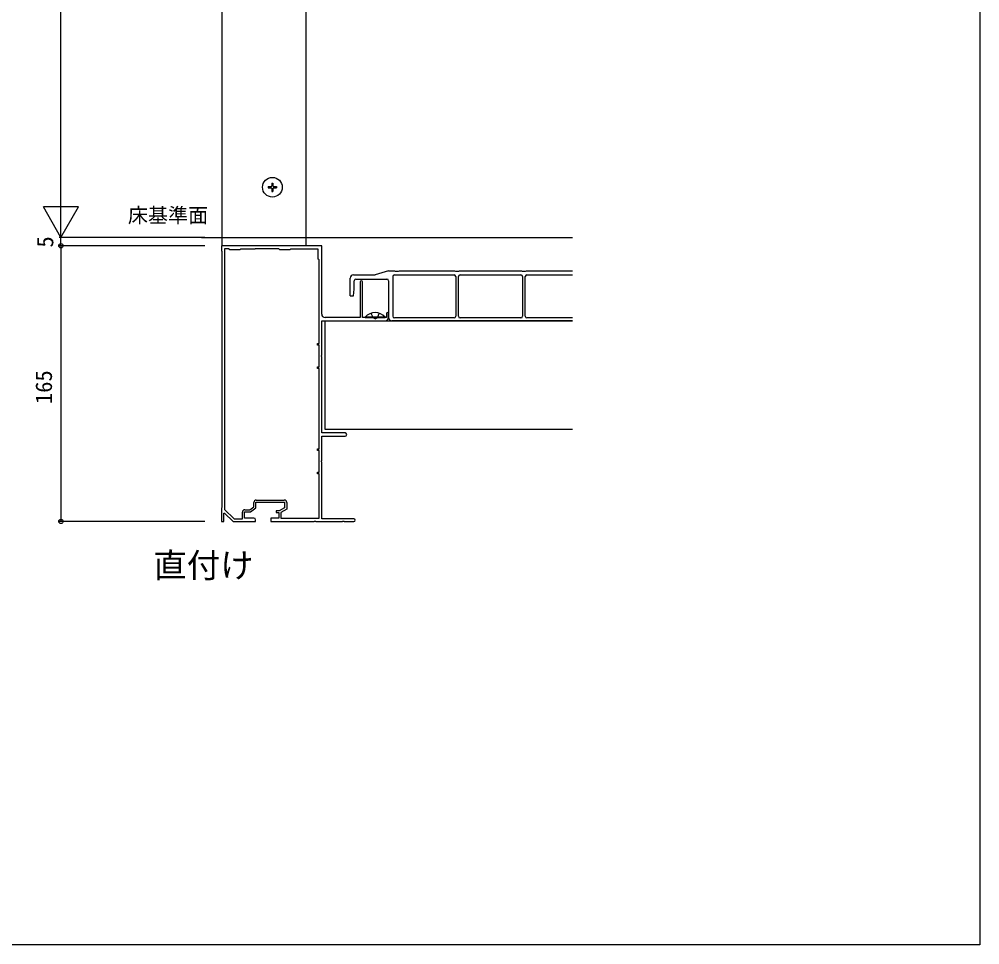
# Model space of a CAD drawing. Units: millimetres, scale not verified. Extents: x -990 to 990, y -1600 to 1602.
# Drawn here: x 415 to 990, y -1600 to -1046 of the extents above; entities that cross this region are included whole.
import ezdxf
from ezdxf.enums import TextEntityAlignment as Align

# ---------------------------------------------------------------- set-up
doc = ezdxf.new("R2010")
doc.units = ezdxf.units.MM
doc.header["$LTSCALE"] = 8
for name, color, linetype in [('0-1_USER1', 3, 'Continuous'), ('0-2_YKK_11', 7, 'Continuous'), ('0-3_YKK_12', 2, 'Continuous'), ('0-4_YKK_13', 4, 'Continuous'), ('0-5_YKK_D', 6, 'Continuous'), ('0-6_YKK_ZWAK', 7, 'Continuous')]:
    doc.layers.add(name, color=color, linetype=linetype)
doc.styles.add('ＭＳ ゴシック', font='')
doc.styles.get('ＭＳ ゴシック').set_extended_font_data('MS Gothic')

msp = doc.modelspace()

# ---------------------------------------------------------------- linework, layer by layer
at = {"layer": '0-2_YKK_11'}
for p, q in [((538.112, -1183.487), (538.112, -1339.56)), ((636.212, -1224.687), (636.212, -1222.287)), ((557.112, -1333.887), (573.812, -1333.887))]:
    msp.add_line(p, q, dxfattribs=at)
for points in [[(596.212, -1222.687), (596.212, -1181.687), (574.671, -1181.687), (574.487, -1181.807), (573.937, -1181.807), (573.754, -1181.687), (553.671, -1181.687), (553.487, -1181.807), (552.937, -1181.807), (552.754, -1181.687), (544.671, -1181.687), (544.487, -1181.807), (543.937, -1181.807), (543.754, -1181.687), (536.212, -1181.687), (536.212, -1184.687), (536.512, -1184.987)], [(538.112, -1183.487), (538.112, -1339.56), (543.827, -1345.187), (548.812, -1345.187), (548.812, -1341.187)], [(575.312, -1335.387), (575.312, -1339.242), (571.812, -1341.242), (571.812, -1344.687), (594.712, -1344.687), (594.712, -1318.187), (593.712, -1318.187), (593.712, -1317.187), (594.712, -1317.187), (594.712, -1304.187), (593.712, -1304.187), (593.712, -1303.187), (594.712, -1303.187), (594.712, -1255.187), (593.712, -1255.187), (593.712, -1254.187), (594.712, -1254.187), (594.712, -1241.187), (593.712, -1241.187), (593.712, -1240.187), (594.712, -1240.187), (594.712, -1190.187), (594.212, -1189.687), (594.212, -1183.687), (577.712, -1183.687), (577.212, -1184.187), (571.212, -1184.187), (570.512, -1183.487), (556.412, -1183.487), (556.212, -1183.687), (547.712, -1183.687), (547.212, -1184.187), (541.212, -1184.187), (540.512, -1183.487), (538.112, -1183.487)], [(536.512, -1184.987), (536.512, -1338.387), (536.212, -1338.687), (536.212, -1346.687), (537.712, -1346.687), (537.712, -1341.788), (538.081, -1341.634), (543.212, -1346.687), (556.712, -1346.687), (556.712, -1345.687)], [(619.212, -1203.387), (619.212, -1224.687), (598.212, -1224.687)], [(635.012, -1222.287), (635.012, -1224.687), (628.671, -1224.687), (628.487, -1224.807), (627.937, -1224.807), (627.754, -1224.687), (620.612, -1224.687), (620.612, -1203.387)], [(610.212, -1293.687), (596.212, -1293.687), (596.212, -1248.146), (596.092, -1247.962), (596.092, -1247.412), (596.212, -1247.229), (596.212, -1226.687), (634.212, -1226.687)], [(615.412, -1345.087), (596.212, -1345.087), (596.212, -1311.146), (596.092, -1310.962), (596.092, -1310.412), (596.212, -1310.229), (596.212, -1295.687), (610.212, -1295.687)], [(555.712, -1344.687), (550.112, -1344.687), (550.112, -1340.987), (553.612, -1340.987), (556.912, -1338.487), (556.912, -1335.187), (574.012, -1335.187), (574.012, -1338.487), (570.687, -1340.387), (569.012, -1340.387), (569.012, -1341.287), (570.512, -1341.287), (570.512, -1344.687), (565.712, -1344.687), (565.712, -1346.687), (591.754, -1346.687), (591.937, -1346.567), (592.487, -1346.567), (592.671, -1346.687), (608.754, -1346.687), (608.937, -1346.567), (609.487, -1346.567), (609.671, -1346.687), (615.412, -1346.687)], [(550.312, -1339.687), (553.175, -1339.687), (555.612, -1337.841), (555.612, -1335.387)]]:
    msp.add_lwpolyline(points, dxfattribs=at)
for centre, radius, start, end in [((619.912, -1203.387), 0.7, 90.00001, 179.99999), ((619.912, -1203.387), 0.7, 0.00001, 89.99999), ((598.212, -1222.687), 2, 180.00001, 269.99999), ((635.612, -1222.287), 0.6, 90.00001, 179.99999), ((635.612, -1222.287), 0.6, 0.00001, 89.99999), ((634.212, -1224.687), 2, 270.00001, 359.99999), ((610.212, -1294.687), 1, 0.00001, 89.99999), ((610.212, -1294.687), 1, 270.00001, 359.99999), ((557.112, -1335.387), 1.5, 90.00001, 179.99999), ((573.812, -1335.387), 1.5, 0.00001, 89.99999), ((550.312, -1341.187), 1.5, 90.00001, 179.99999), ((555.712, -1345.687), 1, 0.00001, 89.99999), ((615.412, -1345.887), 0.8, 0.00001, 89.99999), ((615.412, -1345.887), 0.8, 270.00001, 359.99999)]:
    msp.add_arc(centre, radius, start, end, dxfattribs=at)
at = {"layer": '0-3_YKK_12'}
for p, q in [((524.406, -1176.687), (746.212, -1176.687)), ((598.212, -1226.687), (746.212, -1226.687))]:
    msp.add_line(p, q, dxfattribs=at)
for points in [[(577.462, -649.687), (586.712, -649.687), (586.712, -1181.687), (536.712, -1181.687), (536.712, -649.687)], [(746.212, -1291.687), (598.212, -1291.687), (598.212, -1226.687)]]:
    msp.add_lwpolyline(points, dxfattribs=at)
at = {"layer": '0-4_YKK_13'}
for p, q in [((564.212, -1146.337), (564.212, -1147.037)), ((564.212, -1146.337), (565.862, -1146.337)), ((564.212, -1147.037), (565.862, -1147.037)), ((566.362, -1144.187), (567.062, -1144.187)), ((566.362, -1144.187), (566.362, -1145.837)), ((566.362, -1147.537), (566.362, -1149.187)), ((566.362, -1149.187), (567.062, -1149.187)), ((567.062, -1144.187), (567.062, -1145.837)), ((567.062, -1147.537), (567.062, -1149.187)), ((567.562, -1146.337), (569.212, -1146.337)), ((567.562, -1147.037), (569.212, -1147.037)), ((569.212, -1146.337), (569.212, -1147.037)), ((613.212, -1211.687), (613.212, -1201.187)), ((615.212, -1199.187), (628.212, -1199.187)), ((636.212, -1196.687), (628.212, -1199.187)), ((636.212, -1196.687), (639.712, -1196.687)), ((638.712, -1200.187), (638.712, -1223.887)), ((639.712, -1196.687), (640.212, -1196.987)), ((639.712, -1199.187), (675.412, -1199.187)), ((640.212, -1196.987), (642.212, -1196.987)), ((642.212, -1196.987), (642.712, -1196.687)), ((642.712, -1196.687), (675.712, -1196.687)), ((675.712, -1196.687), (676.212, -1196.987)), ((676.212, -1196.987), (678.212, -1196.987)), ((676.412, -1200.187), (676.412, -1223.887)), ((678.012, -1223.887), (678.012, -1200.187)), ((679.012, -1199.187), (715.412, -1199.187)), ((716.412, -1200.187), (716.412, -1223.887)), ((718.012, -1223.887), (718.012, -1200.187)), ((719.012, -1199.187), (746.212, -1199.187)), ((615.712, -1207.687), (615.712, -1202.687)), ((616.712, -1201.687), (635.212, -1201.687)), ((636.212, -1202.687), (636.212, -1224.687)), ((613.212, -1211.687), (615.212, -1211.687)), ((615.212, -1211.687), (615.712, -1207.687)), ((625.712, -1222.105), (627.067, -1224.822)), ((630.712, -1222.105), (629.357, -1224.822)), ((622.312, -1224.44), (622.312, -1224.687)), ((634.112, -1224.44), (622.312, -1224.44)), ((622.312, -1224.687), (634.112, -1224.687)), ((628.212, -1225.431), (627.067, -1224.822)), ((628.212, -1225.431), (629.357, -1224.822)), ((634.112, -1224.44), (634.112, -1224.687)), ((746.212, -1226.687), (638.212, -1226.687)), ((675.412, -1224.887), (639.712, -1224.887)), ((715.412, -1224.887), (679.012, -1224.887)), ((746.212, -1224.887), (719.012, -1224.887))]:
    msp.add_line(p, q, dxfattribs=at)
msp.add_lwpolyline([(678.212, -1196.987), (678.712, -1196.687), (715.712, -1196.687), (716.212, -1196.987), (718.212, -1196.987), (718.712, -1196.687), (746.212, -1196.687)], dxfattribs=at)
msp.add_circle((566.712, -1146.687), 5.9, dxfattribs=at)
for centre, radius, start, end in [((565.862, -1145.837), 0.5, 270, 0), ((565.862, -1147.537), 0.5, 0, 90), ((567.562, -1145.837), 0.5, 180, 270), ((567.562, -1147.537), 0.5, 90, 180), ((615.212, -1201.187), 2, 90, 180), ((639.712, -1200.187), 1, 90, 180), ((675.412, -1200.187), 1, 0, 90), ((679.012, -1200.187), 1, 90, 180), ((715.412, -1200.187), 1, 0, 90), ((719.012, -1200.187), 1, 90, 180), ((616.712, -1202.687), 1, 90, 180), ((635.212, -1202.687), 1, 0, 90), ((628.212, -1229.387), 7.7, 39.98312, 140.01688), ((639.712, -1223.887), 1, 180, 270), ((675.412, -1223.887), 1, 270, 0), ((679.012, -1223.887), 1, 180, 270), ((715.412, -1223.887), 1, 270, 0), ((719.012, -1223.887), 1, 180, 270), ((638.212, -1224.687), 2, 180, 270)]:
    msp.add_arc(centre, radius, start, end, dxfattribs=at)
at = {"layer": '0-5_YKK_D'}
for p, q in [((440.212, -1155.687), (440.212, -630.687)), ((440.212, -1176.687), (440.212, -1140.314)), ((440.212, -1176.687), (429.712, -1158.501)), ((450.712, -1158.501), (429.712, -1158.501)), ((440.212, -1176.687), (450.712, -1158.501)), ((526.212, -1176.687), (439.212, -1176.687)), ((526.212, -1176.687), (439.212, -1176.687)), ((440.212, -1181.687), (440.212, -1176.687)), ((526.212, -1181.687), (439.212, -1181.687)), ((526.212, -1181.687), (439.212, -1181.687)), ((440.212, -1181.687), (440.212, -1346.687)), ((526.212, -1346.687), (439.212, -1346.687))]:
    msp.add_line(p, q, dxfattribs=at)
for centre in [(440.212, -1181.687), (440.212, -1181.687), (440.212, -1346.687)]:
    msp.add_circle(centre, 1.275, dxfattribs=at)
at = {"layer": '0-6_YKK_ZWAK'}
msp.add_line((990, 1520), (990, -1600), dxfattribs=at)
msp.add_lwpolyline([(990, -1600), (-990, -1600), (-990, 1520)], dxfattribs=at)

# ---------------------------------------------------------------- texts
at = {"layer": '0-1_USER1', "style": 'ＭＳ ゴシック'}
for s, height, p in [('床基準面', 8.798, (480.284, -1170.538)), ('直付け', 14.66, (495.521, -1384.65))]:
    msp.add_text(s, height=height, dxfattribs=at).set_placement(p, align=Align.BOTTOM_LEFT)
at = {"layer": '0-5_YKK_D', "style": 'ＭＳ ゴシック'}
for s, p in [('5', (438.612, -1182.787)), ('165', (437.812, -1276.427))]:
    msp.add_text(s, height=9.897, rotation=90, dxfattribs=at).set_placement(p, align=Align.BOTTOM_LEFT)

doc.saveas('drawing.dxf')
